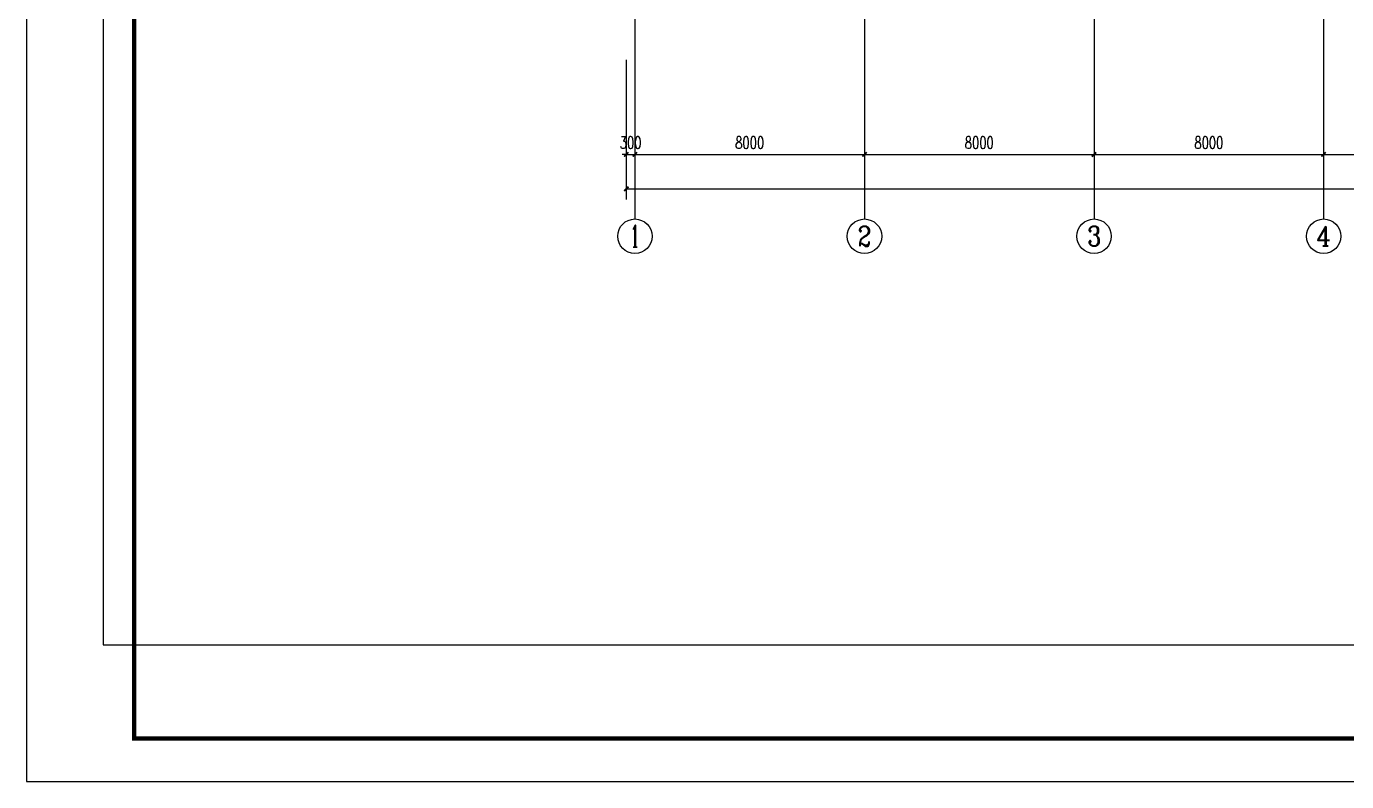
# Model space of a CAD drawing. Extents: x 0 to 2838408, y -923048 to 203859.
# Drawn here: x 2660058 to 2706063, y -576073 to -549743 of the extents above; entities that cross this region are included whole.
import ezdxf
from ezdxf.enums import TextEntityAlignment as Align

# ---------------------------------------------------------------- set-up
doc = ezdxf.new("R2010")
doc.units = 0
doc.header["$LTSCALE"] = 1000
for name, color, linetype in [('AXIS', 3, 'Continuous'), ('AXIS_TEXT', 7, 'Continuous'), ('BTTK', 7, 'Continuous'), ('DOTE', 8, 'Continuous'), ('PUB_TITLE', 4, 'Continuous'), ('XREF', 8, 'Continuous')]:
    doc.layers.add(name, color=color, linetype=linetype)
doc.styles.add('_TCH_AXIS', font='COMPLEX', dxfattribs={"bigfont": 'GBCBIG'})
doc.styles.add('A_DIM_T3', font='SIMPLEX', dxfattribs={"width": 0.7, "bigfont": 'HZ'})
doc.styles.add('COMPLEX', font='COMPLEX')
doc.styles.add('HZ(TK)', font='geniso.shx', dxfattribs={"width": 0.9, "bigfont": 'hztxt.shx'})
doc.dimstyles.new('_TCH_ARCH&&150', dxfattribs={"dimtxt": 420, "dimasz": 150, "dimexe": 375, "dimexo": 450, "dimgap": 202.5, "dimtad": 1, "dimdec": 0, "dimzin": 0, "dimdsep": 46, "dimtxsty": 'A_DIM_T3', "dimblk": 'ARCHTICK', "dimcen": 0.09, "dimclrt": 7, "dimazin": 2, "dimtfac": 1, "dimtdec": 0, "dimtix": 1, "dimtmove": 2, "dimatfit": 3, "dimfxl": 150, "dimtolj": 1, "dimtzin": 0, "dimarcsym": 0})

# ---------------------------------------------------------------- blocks, each defined once
blk = doc.blocks.new('vhtemplate_2020年新竖式图框_A0')
at = {"layer": 'PUB_TITLE', "color": 7}
blk.add_lwpolyline([(0, 0), (1189, 0), (1189, 841), (0, 841)], close=True, dxfattribs=at)
at = {"layer": 'PUB_TITLE', "const_width": 1}
blk.add_lwpolyline([(25, 10), (1179, 10), (1179, 831), (25, 831)], close=True, dxfattribs=at)
at = {"layer": 'BTTK', "color": 4, "style": 'HZ(TK)', "width": 0.9}
for tag, p in [('合作单位_001', (1143.83, 741.44)), ('建设单位_001', (1143.85, 207.44)), ('工程名称_001', (1143.62, 174.44)), ('子项名称_001', (1153.71, 157.94)), ('图纸名称_001', (1143.45, 138.94))]:
    blk.add_attdef(tag, p, '', height=3.5, dxfattribs=at)
for tag, p in [('注册证书号', (1156.5, 309.01)), ('注册印章号', (1156.5, 301.01)), ('设计号', (1154, 193)), ('图别', (1137.75, 34)), ('图号', (1170.25, 34)), ('版本号', (1137.75, 26)), ('日期', (1170.25, 26))]:
    blk.add_attdef(tag, text='', height=3.5, dxfattribs=at).set_placement(p, align=Align.MIDDLE)
blk = doc.blocks.new('_ArchTick')
at = {"color": 0, "linetype": 'ByBlock', "const_width": 0.4}
blk.add_lwpolyline([(-0.5, -0.5), (0.5, 0.5)], dxfattribs=at)
blk = doc.blocks.new('*D367')
at = {"layer": 'AXIS', "color": 0, "lineweight": -2, "transparency": 16777216}
for p, q in [((2344917, -550908), (2344917, -555783)), ((2452117, -550908), (2452117, -555783)), ((2344917, -555408), (2452117, -555408))]:
    blk.add_line(p, q, dxfattribs=at)
at = {"layer": 'Defpoints', "color": 0, "transparency": 16777216}
for p in [(2344917, -550458), (2452117, -550458), (2452117, -555408)]:
    blk.add_point(p, dxfattribs=at)
at = {"layer": 'AXIS', "color": 0, "lineweight": -2, "transparency": 16777216, "xscale": 150, "yscale": 150, "zscale": 150, "rotation": 180}
blk.add_blockref('_ArchTick', (2344917, -555408), dxfattribs=at)
at = {"layer": 'AXIS', "color": 0, "lineweight": -2, "transparency": 16777216, "xscale": 150, "yscale": 150, "zscale": 150}
blk.add_blockref('_ArchTick', (2452117, -555408), dxfattribs=at)
at = {"layer": 'AXIS', "color": 7, "transparency": 16777216, "insert": (2398517, -554996), "char_height": 420, "attachment_point": 5, "style": 'A_DIM_T3'}
blk.add_mtext('\\A1;107200', dxfattribs=at)
blk = doc.blocks.new('*D368')
at = {"layer": 'AXIS', "color": 0, "lineweight": -2, "transparency": 16777216}
for p, q in [((2344917, -550908), (2344917, -554583)), ((2345217, -550908), (2345217, -554583)), ((2344917, -554208), (2344767, -554208)), ((2344917, -554208), (2345217, -554208)), ((2345217, -554208), (2345367, -554208))]:
    blk.add_line(p, q, dxfattribs=at)
at = {"layer": 'Defpoints', "color": 0, "transparency": 16777216}
for p in [(2344917, -550458), (2345217, -550458), (2345217, -554208)]:
    blk.add_point(p, dxfattribs=at)
at = {"layer": 'AXIS', "color": 0, "lineweight": -2, "transparency": 16777216, "xscale": 150, "yscale": 150, "zscale": 150}
blk.add_blockref('_ArchTick', (2344917, -554208), dxfattribs=at)
at = {"layer": 'AXIS', "color": 0, "lineweight": -2, "transparency": 16777216, "xscale": 150, "yscale": 150, "zscale": 150, "rotation": 180}
blk.add_blockref('_ArchTick', (2345217, -554208), dxfattribs=at)
at = {"layer": 'AXIS', "color": 7, "transparency": 16777216, "insert": (2345067, -553796), "char_height": 420, "attachment_point": 5, "style": 'A_DIM_T3'}
blk.add_mtext('\\A1;300', dxfattribs=at)
blk = doc.blocks.new('*D369')
at = {"layer": 'AXIS', "color": 0, "lineweight": -2, "transparency": 16777216}
for p, q in [((2345217, -550908), (2345217, -554583)), ((2353217, -550908), (2353217, -554583)), ((2345217, -554208), (2353217, -554208))]:
    blk.add_line(p, q, dxfattribs=at)
at = {"layer": 'Defpoints', "color": 0, "transparency": 16777216}
for p in [(2345217, -550458), (2353217, -550458), (2353217, -554208)]:
    blk.add_point(p, dxfattribs=at)
at = {"layer": 'AXIS', "color": 0, "lineweight": -2, "transparency": 16777216, "xscale": 150, "yscale": 150, "zscale": 150, "rotation": 180}
blk.add_blockref('_ArchTick', (2345217, -554208), dxfattribs=at)
at = {"layer": 'AXIS', "color": 0, "lineweight": -2, "transparency": 16777216, "xscale": 150, "yscale": 150, "zscale": 150}
blk.add_blockref('_ArchTick', (2353217, -554208), dxfattribs=at)
at = {"layer": 'AXIS', "color": 7, "transparency": 16777216, "insert": (2349217, -553796), "char_height": 420, "attachment_point": 5, "style": 'A_DIM_T3'}
blk.add_mtext('\\A1;8000', dxfattribs=at)
blk = doc.blocks.new('*D370')
at = {"layer": 'AXIS', "color": 0, "lineweight": -2, "transparency": 16777216}
for p, q in [((2353217, -550908), (2353217, -554583)), ((2361217, -550908), (2361217, -554583)), ((2353217, -554208), (2361217, -554208))]:
    blk.add_line(p, q, dxfattribs=at)
at = {"layer": 'Defpoints', "color": 0, "transparency": 16777216}
for p in [(2353217, -550458), (2361217, -550458), (2361217, -554208)]:
    blk.add_point(p, dxfattribs=at)
at = {"layer": 'AXIS', "color": 0, "lineweight": -2, "transparency": 16777216, "xscale": 150, "yscale": 150, "zscale": 150, "rotation": 180}
blk.add_blockref('_ArchTick', (2353217, -554208), dxfattribs=at)
at = {"layer": 'AXIS', "color": 0, "lineweight": -2, "transparency": 16777216, "xscale": 150, "yscale": 150, "zscale": 150}
blk.add_blockref('_ArchTick', (2361217, -554208), dxfattribs=at)
at = {"layer": 'AXIS', "color": 7, "transparency": 16777216, "insert": (2357217, -553796), "char_height": 420, "attachment_point": 5, "style": 'A_DIM_T3'}
blk.add_mtext('\\A1;8000', dxfattribs=at)
blk = doc.blocks.new('*D371')
at = {"layer": 'AXIS', "color": 0, "lineweight": -2, "transparency": 16777216}
for p, q in [((2361217, -550908), (2361217, -554583)), ((2369217, -550908), (2369217, -554583)), ((2361217, -554208), (2369217, -554208))]:
    blk.add_line(p, q, dxfattribs=at)
at = {"layer": 'Defpoints', "color": 0, "transparency": 16777216}
for p in [(2361217, -550458), (2369217, -550458), (2369217, -554208)]:
    blk.add_point(p, dxfattribs=at)
at = {"layer": 'AXIS', "color": 0, "lineweight": -2, "transparency": 16777216, "xscale": 150, "yscale": 150, "zscale": 150, "rotation": 180}
blk.add_blockref('_ArchTick', (2361217, -554208), dxfattribs=at)
at = {"layer": 'AXIS', "color": 0, "lineweight": -2, "transparency": 16777216, "xscale": 150, "yscale": 150, "zscale": 150}
blk.add_blockref('_ArchTick', (2369217, -554208), dxfattribs=at)
at = {"layer": 'AXIS', "color": 7, "transparency": 16777216, "insert": (2365217, -553796), "char_height": 420, "attachment_point": 5, "style": 'A_DIM_T3'}
blk.add_mtext('\\A1;8000', dxfattribs=at)
blk = doc.blocks.new('*D372')
at = {"layer": 'AXIS', "color": 0, "lineweight": -2, "transparency": 16777216}
for p, q in [((2369217, -550908), (2369217, -554583)), ((2377217, -550908), (2377217, -554583)), ((2369217, -554208), (2377217, -554208))]:
    blk.add_line(p, q, dxfattribs=at)
at = {"layer": 'Defpoints', "color": 0, "transparency": 16777216}
for p in [(2369217, -550458), (2377217, -550458), (2377217, -554208)]:
    blk.add_point(p, dxfattribs=at)
at = {"layer": 'AXIS', "color": 0, "lineweight": -2, "transparency": 16777216, "xscale": 150, "yscale": 150, "zscale": 150, "rotation": 180}
blk.add_blockref('_ArchTick', (2369217, -554208), dxfattribs=at)
at = {"layer": 'AXIS', "color": 0, "lineweight": -2, "transparency": 16777216, "xscale": 150, "yscale": 150, "zscale": 150}
blk.add_blockref('_ArchTick', (2377217, -554208), dxfattribs=at)
at = {"layer": 'AXIS', "color": 7, "transparency": 16777216, "insert": (2373217, -553796), "char_height": 420, "attachment_point": 5, "style": 'A_DIM_T3'}
blk.add_mtext('\\A1;8000', dxfattribs=at)
blk = doc.blocks.new('*D431')
at = {"layer": 'AXIS', "color": 0, "lineweight": -2, "transparency": 16777216}
for p, q in [((2344917, -550908), (2344917, -555783)), ((2452117, -550908), (2452117, -555783)), ((2344917, -555408), (2452117, -555408))]:
    blk.add_line(p, q, dxfattribs=at)
at = {"layer": 'Defpoints', "color": 0, "transparency": 16777216}
for p in [(2344917, -550458), (2452117, -550458), (2452117, -555408)]:
    blk.add_point(p, dxfattribs=at)
at = {"layer": 'AXIS', "color": 0, "lineweight": -2, "transparency": 16777216, "xscale": 150, "yscale": 150, "zscale": 150, "rotation": 180}
blk.add_blockref('_ArchTick', (2344917, -555408), dxfattribs=at)
at = {"layer": 'AXIS', "color": 0, "lineweight": -2, "transparency": 16777216, "xscale": 150, "yscale": 150, "zscale": 150}
blk.add_blockref('_ArchTick', (2452117, -555408), dxfattribs=at)
at = {"layer": 'AXIS', "color": 7, "transparency": 16777216, "insert": (2398517, -554996), "char_height": 420, "attachment_point": 5, "style": 'A_DIM_T3'}
blk.add_mtext('\\A1;107200', dxfattribs=at)
blk = doc.blocks.new('*D432')
at = {"layer": 'AXIS', "color": 0, "lineweight": -2, "transparency": 16777216}
for p, q in [((2344917, -550908), (2344917, -554583)), ((2345217, -550908), (2345217, -554583)), ((2344917, -554208), (2344767, -554208)), ((2344917, -554208), (2345217, -554208)), ((2345217, -554208), (2345367, -554208))]:
    blk.add_line(p, q, dxfattribs=at)
at = {"layer": 'Defpoints', "color": 0, "transparency": 16777216}
for p in [(2344917, -550458), (2345217, -550458), (2345217, -554208)]:
    blk.add_point(p, dxfattribs=at)
at = {"layer": 'AXIS', "color": 0, "lineweight": -2, "transparency": 16777216, "xscale": 150, "yscale": 150, "zscale": 150}
blk.add_blockref('_ArchTick', (2344917, -554208), dxfattribs=at)
at = {"layer": 'AXIS', "color": 0, "lineweight": -2, "transparency": 16777216, "xscale": 150, "yscale": 150, "zscale": 150, "rotation": 180}
blk.add_blockref('_ArchTick', (2345217, -554208), dxfattribs=at)
at = {"layer": 'AXIS', "color": 7, "transparency": 16777216, "insert": (2345067, -553796), "char_height": 420, "attachment_point": 5, "style": 'A_DIM_T3'}
blk.add_mtext('\\A1;300', dxfattribs=at)
blk = doc.blocks.new('*D433')
at = {"layer": 'AXIS', "color": 0, "lineweight": -2, "transparency": 16777216}
for p, q in [((2345217, -550908), (2345217, -554583)), ((2353217, -550908), (2353217, -554583)), ((2345217, -554208), (2353217, -554208))]:
    blk.add_line(p, q, dxfattribs=at)
at = {"layer": 'Defpoints', "color": 0, "transparency": 16777216}
for p in [(2345217, -550458), (2353217, -550458), (2353217, -554208)]:
    blk.add_point(p, dxfattribs=at)
at = {"layer": 'AXIS', "color": 0, "lineweight": -2, "transparency": 16777216, "xscale": 150, "yscale": 150, "zscale": 150, "rotation": 180}
blk.add_blockref('_ArchTick', (2345217, -554208), dxfattribs=at)
at = {"layer": 'AXIS', "color": 0, "lineweight": -2, "transparency": 16777216, "xscale": 150, "yscale": 150, "zscale": 150}
blk.add_blockref('_ArchTick', (2353217, -554208), dxfattribs=at)
at = {"layer": 'AXIS', "color": 7, "transparency": 16777216, "insert": (2349217, -553796), "char_height": 420, "attachment_point": 5, "style": 'A_DIM_T3'}
blk.add_mtext('\\A1;8000', dxfattribs=at)
blk = doc.blocks.new('*D434')
at = {"layer": 'AXIS', "color": 0, "lineweight": -2, "transparency": 16777216}
for p, q in [((2353217, -550908), (2353217, -554583)), ((2361217, -550908), (2361217, -554583)), ((2353217, -554208), (2361217, -554208))]:
    blk.add_line(p, q, dxfattribs=at)
at = {"layer": 'Defpoints', "color": 0, "transparency": 16777216}
for p in [(2353217, -550458), (2361217, -550458), (2361217, -554208)]:
    blk.add_point(p, dxfattribs=at)
at = {"layer": 'AXIS', "color": 0, "lineweight": -2, "transparency": 16777216, "xscale": 150, "yscale": 150, "zscale": 150, "rotation": 180}
blk.add_blockref('_ArchTick', (2353217, -554208), dxfattribs=at)
at = {"layer": 'AXIS', "color": 0, "lineweight": -2, "transparency": 16777216, "xscale": 150, "yscale": 150, "zscale": 150}
blk.add_blockref('_ArchTick', (2361217, -554208), dxfattribs=at)
at = {"layer": 'AXIS', "color": 7, "transparency": 16777216, "insert": (2357217, -553796), "char_height": 420, "attachment_point": 5, "style": 'A_DIM_T3'}
blk.add_mtext('\\A1;8000', dxfattribs=at)
blk = doc.blocks.new('*D435')
at = {"layer": 'AXIS', "color": 0, "lineweight": -2, "transparency": 16777216}
for p, q in [((2361217, -550908), (2361217, -554583)), ((2369217, -550908), (2369217, -554583)), ((2361217, -554208), (2369217, -554208))]:
    blk.add_line(p, q, dxfattribs=at)
at = {"layer": 'Defpoints', "color": 0, "transparency": 16777216}
for p in [(2361217, -550458), (2369217, -550458), (2369217, -554208)]:
    blk.add_point(p, dxfattribs=at)
at = {"layer": 'AXIS', "color": 0, "lineweight": -2, "transparency": 16777216, "xscale": 150, "yscale": 150, "zscale": 150, "rotation": 180}
blk.add_blockref('_ArchTick', (2361217, -554208), dxfattribs=at)
at = {"layer": 'AXIS', "color": 0, "lineweight": -2, "transparency": 16777216, "xscale": 150, "yscale": 150, "zscale": 150}
blk.add_blockref('_ArchTick', (2369217, -554208), dxfattribs=at)
at = {"layer": 'AXIS', "color": 7, "transparency": 16777216, "insert": (2365217, -553796), "char_height": 420, "attachment_point": 5, "style": 'A_DIM_T3'}
blk.add_mtext('\\A1;8000', dxfattribs=at)
blk = doc.blocks.new('*D436')
at = {"layer": 'AXIS', "color": 0, "lineweight": -2, "transparency": 16777216}
for p, q in [((2369217, -550908), (2369217, -554583)), ((2377217, -550908), (2377217, -554583)), ((2369217, -554208), (2377217, -554208))]:
    blk.add_line(p, q, dxfattribs=at)
at = {"layer": 'Defpoints', "color": 0, "transparency": 16777216}
for p in [(2369217, -550458), (2377217, -550458), (2377217, -554208)]:
    blk.add_point(p, dxfattribs=at)
at = {"layer": 'AXIS', "color": 0, "lineweight": -2, "transparency": 16777216, "xscale": 150, "yscale": 150, "zscale": 150, "rotation": 180}
blk.add_blockref('_ArchTick', (2369217, -554208), dxfattribs=at)
at = {"layer": 'AXIS', "color": 0, "lineweight": -2, "transparency": 16777216, "xscale": 150, "yscale": 150, "zscale": 150}
blk.add_blockref('_ArchTick', (2377217, -554208), dxfattribs=at)
at = {"layer": 'AXIS', "color": 7, "transparency": 16777216, "insert": (2373217, -553796), "char_height": 420, "attachment_point": 5, "style": 'A_DIM_T3'}
blk.add_mtext('\\A1;8000', dxfattribs=at)
blk = doc.blocks.new('*D495')
at = {"layer": 'AXIS', "color": 0, "lineweight": -2, "transparency": 16777216}
for p, q in [((2344917, -550908), (2344917, -555783)), ((2452117, -550908), (2452117, -555783)), ((2344917, -555408), (2452117, -555408))]:
    blk.add_line(p, q, dxfattribs=at)
at = {"layer": 'Defpoints', "color": 0, "transparency": 16777216}
for p in [(2344917, -550458), (2452117, -550458), (2452117, -555408)]:
    blk.add_point(p, dxfattribs=at)
at = {"layer": 'AXIS', "color": 0, "lineweight": -2, "transparency": 16777216, "xscale": 150, "yscale": 150, "zscale": 150, "rotation": 180}
blk.add_blockref('_ArchTick', (2344917, -555408), dxfattribs=at)
at = {"layer": 'AXIS', "color": 0, "lineweight": -2, "transparency": 16777216, "xscale": 150, "yscale": 150, "zscale": 150}
blk.add_blockref('_ArchTick', (2452117, -555408), dxfattribs=at)
at = {"layer": 'AXIS', "color": 7, "transparency": 16777216, "insert": (2398517, -554996), "char_height": 420, "attachment_point": 5, "style": 'A_DIM_T3'}
blk.add_mtext('\\A1;107200', dxfattribs=at)
blk = doc.blocks.new('*D496')
at = {"layer": 'AXIS', "color": 0, "lineweight": -2, "transparency": 16777216}
for p, q in [((2344917, -550908), (2344917, -554583)), ((2345217, -550908), (2345217, -554583)), ((2344917, -554208), (2344767, -554208)), ((2344917, -554208), (2345217, -554208)), ((2345217, -554208), (2345367, -554208))]:
    blk.add_line(p, q, dxfattribs=at)
at = {"layer": 'Defpoints', "color": 0, "transparency": 16777216}
for p in [(2344917, -550458), (2345217, -550458), (2345217, -554208)]:
    blk.add_point(p, dxfattribs=at)
at = {"layer": 'AXIS', "color": 0, "lineweight": -2, "transparency": 16777216, "xscale": 150, "yscale": 150, "zscale": 150}
blk.add_blockref('_ArchTick', (2344917, -554208), dxfattribs=at)
at = {"layer": 'AXIS', "color": 0, "lineweight": -2, "transparency": 16777216, "xscale": 150, "yscale": 150, "zscale": 150, "rotation": 180}
blk.add_blockref('_ArchTick', (2345217, -554208), dxfattribs=at)
at = {"layer": 'AXIS', "color": 7, "transparency": 16777216, "insert": (2345067, -553796), "char_height": 420, "attachment_point": 5, "style": 'A_DIM_T3'}
blk.add_mtext('\\A1;300', dxfattribs=at)
blk = doc.blocks.new('*D497')
at = {"layer": 'AXIS', "color": 0, "lineweight": -2, "transparency": 16777216}
for p, q in [((2345217, -550908), (2345217, -554583)), ((2353217, -550908), (2353217, -554583)), ((2345217, -554208), (2353217, -554208))]:
    blk.add_line(p, q, dxfattribs=at)
at = {"layer": 'Defpoints', "color": 0, "transparency": 16777216}
for p in [(2345217, -550458), (2353217, -550458), (2353217, -554208)]:
    blk.add_point(p, dxfattribs=at)
at = {"layer": 'AXIS', "color": 0, "lineweight": -2, "transparency": 16777216, "xscale": 150, "yscale": 150, "zscale": 150, "rotation": 180}
blk.add_blockref('_ArchTick', (2345217, -554208), dxfattribs=at)
at = {"layer": 'AXIS', "color": 0, "lineweight": -2, "transparency": 16777216, "xscale": 150, "yscale": 150, "zscale": 150}
blk.add_blockref('_ArchTick', (2353217, -554208), dxfattribs=at)
at = {"layer": 'AXIS', "color": 7, "transparency": 16777216, "insert": (2349217, -553796), "char_height": 420, "attachment_point": 5, "style": 'A_DIM_T3'}
blk.add_mtext('\\A1;8000', dxfattribs=at)
blk = doc.blocks.new('*D498')
at = {"layer": 'AXIS', "color": 0, "lineweight": -2, "transparency": 16777216}
for p, q in [((2353217, -550908), (2353217, -554583)), ((2361217, -550908), (2361217, -554583)), ((2353217, -554208), (2361217, -554208))]:
    blk.add_line(p, q, dxfattribs=at)
at = {"layer": 'Defpoints', "color": 0, "transparency": 16777216}
for p in [(2353217, -550458), (2361217, -550458), (2361217, -554208)]:
    blk.add_point(p, dxfattribs=at)
at = {"layer": 'AXIS', "color": 0, "lineweight": -2, "transparency": 16777216, "xscale": 150, "yscale": 150, "zscale": 150, "rotation": 180}
blk.add_blockref('_ArchTick', (2353217, -554208), dxfattribs=at)
at = {"layer": 'AXIS', "color": 0, "lineweight": -2, "transparency": 16777216, "xscale": 150, "yscale": 150, "zscale": 150}
blk.add_blockref('_ArchTick', (2361217, -554208), dxfattribs=at)
at = {"layer": 'AXIS', "color": 7, "transparency": 16777216, "insert": (2357217, -553796), "char_height": 420, "attachment_point": 5, "style": 'A_DIM_T3'}
blk.add_mtext('\\A1;8000', dxfattribs=at)
blk = doc.blocks.new('*D499')
at = {"layer": 'AXIS', "color": 0, "lineweight": -2, "transparency": 16777216}
for p, q in [((2361217, -550908), (2361217, -554583)), ((2369217, -550908), (2369217, -554583)), ((2361217, -554208), (2369217, -554208))]:
    blk.add_line(p, q, dxfattribs=at)
at = {"layer": 'Defpoints', "color": 0, "transparency": 16777216}
for p in [(2361217, -550458), (2369217, -550458), (2369217, -554208)]:
    blk.add_point(p, dxfattribs=at)
at = {"layer": 'AXIS', "color": 0, "lineweight": -2, "transparency": 16777216, "xscale": 150, "yscale": 150, "zscale": 150, "rotation": 180}
blk.add_blockref('_ArchTick', (2361217, -554208), dxfattribs=at)
at = {"layer": 'AXIS', "color": 0, "lineweight": -2, "transparency": 16777216, "xscale": 150, "yscale": 150, "zscale": 150}
blk.add_blockref('_ArchTick', (2369217, -554208), dxfattribs=at)
at = {"layer": 'AXIS', "color": 7, "transparency": 16777216, "insert": (2365217, -553796), "char_height": 420, "attachment_point": 5, "style": 'A_DIM_T3'}
blk.add_mtext('\\A1;8000', dxfattribs=at)
blk = doc.blocks.new('*D500')
at = {"layer": 'AXIS', "color": 0, "lineweight": -2, "transparency": 16777216}
for p, q in [((2369217, -550908), (2369217, -554583)), ((2377217, -550908), (2377217, -554583)), ((2369217, -554208), (2377217, -554208))]:
    blk.add_line(p, q, dxfattribs=at)
at = {"layer": 'Defpoints', "color": 0, "transparency": 16777216}
for p in [(2369217, -550458), (2377217, -550458), (2377217, -554208)]:
    blk.add_point(p, dxfattribs=at)
at = {"layer": 'AXIS', "color": 0, "lineweight": -2, "transparency": 16777216, "xscale": 150, "yscale": 150, "zscale": 150, "rotation": 180}
blk.add_blockref('_ArchTick', (2369217, -554208), dxfattribs=at)
at = {"layer": 'AXIS', "color": 0, "lineweight": -2, "transparency": 16777216, "xscale": 150, "yscale": 150, "zscale": 150}
blk.add_blockref('_ArchTick', (2377217, -554208), dxfattribs=at)
at = {"layer": 'AXIS', "color": 7, "transparency": 16777216, "insert": (2373217, -553796), "char_height": 420, "attachment_point": 5, "style": 'A_DIM_T3'}
blk.add_mtext('\\A1;8000', dxfattribs=at)
blk = doc.blocks.new('_AXISO')
at = {"color": 0}
blk.add_circle((0, 0), 0.5, dxfattribs=at)
at = {"layer": 'AXIS_TEXT', "color": 0, "style": 'COMPLEX', "width": 1.041667}
blk.add_attdef('A', text='', height=0.56, dxfattribs=at).set_placement((-0.25, -0.28), (0.25, -0.28), align=Align.FIT)
blk = doc.blocks.new('*D559')
at = {"layer": 'AXIS', "color": 0, "lineweight": -2, "transparency": 16777216}
for p, q in [((2344917, -550908), (2344917, -555783)), ((2452117, -550908), (2452117, -555783)), ((2344917, -555408), (2452117, -555408))]:
    blk.add_line(p, q, dxfattribs=at)
at = {"layer": 'Defpoints', "color": 0, "transparency": 16777216}
for p in [(2344917, -550458), (2452117, -550458), (2452117, -555408)]:
    blk.add_point(p, dxfattribs=at)
at = {"layer": 'AXIS', "color": 0, "lineweight": -2, "transparency": 16777216, "xscale": 150, "yscale": 150, "zscale": 150, "rotation": 180}
blk.add_blockref('_ArchTick', (2344917, -555408), dxfattribs=at)
at = {"layer": 'AXIS', "color": 0, "lineweight": -2, "transparency": 16777216, "xscale": 150, "yscale": 150, "zscale": 150}
blk.add_blockref('_ArchTick', (2452117, -555408), dxfattribs=at)
at = {"layer": 'AXIS', "color": 7, "transparency": 16777216, "insert": (2398517, -554996), "char_height": 420, "attachment_point": 5, "style": 'A_DIM_T3'}
blk.add_mtext('\\A1;107200', dxfattribs=at)
blk = doc.blocks.new('*D560')
at = {"layer": 'AXIS', "color": 0, "lineweight": -2, "transparency": 16777216}
for p, q in [((2344917, -550908), (2344917, -554583)), ((2345217, -550908), (2345217, -554583)), ((2344917, -554208), (2344767, -554208)), ((2344917, -554208), (2345217, -554208)), ((2345217, -554208), (2345367, -554208))]:
    blk.add_line(p, q, dxfattribs=at)
at = {"layer": 'Defpoints', "color": 0, "transparency": 16777216}
for p in [(2344917, -550458), (2345217, -550458), (2345217, -554208)]:
    blk.add_point(p, dxfattribs=at)
at = {"layer": 'AXIS', "color": 0, "lineweight": -2, "transparency": 16777216, "xscale": 150, "yscale": 150, "zscale": 150}
blk.add_blockref('_ArchTick', (2344917, -554208), dxfattribs=at)
at = {"layer": 'AXIS', "color": 0, "lineweight": -2, "transparency": 16777216, "xscale": 150, "yscale": 150, "zscale": 150, "rotation": 180}
blk.add_blockref('_ArchTick', (2345217, -554208), dxfattribs=at)
at = {"layer": 'AXIS', "color": 7, "transparency": 16777216, "insert": (2345067, -553796), "char_height": 420, "attachment_point": 5, "style": 'A_DIM_T3'}
blk.add_mtext('\\A1;300', dxfattribs=at)
blk = doc.blocks.new('*D561')
at = {"layer": 'AXIS', "color": 0, "lineweight": -2, "transparency": 16777216}
for p, q in [((2345217, -550908), (2345217, -554583)), ((2353217, -550908), (2353217, -554583)), ((2345217, -554208), (2353217, -554208))]:
    blk.add_line(p, q, dxfattribs=at)
at = {"layer": 'Defpoints', "color": 0, "transparency": 16777216}
for p in [(2345217, -550458), (2353217, -550458), (2353217, -554208)]:
    blk.add_point(p, dxfattribs=at)
at = {"layer": 'AXIS', "color": 0, "lineweight": -2, "transparency": 16777216, "xscale": 150, "yscale": 150, "zscale": 150, "rotation": 180}
blk.add_blockref('_ArchTick', (2345217, -554208), dxfattribs=at)
at = {"layer": 'AXIS', "color": 0, "lineweight": -2, "transparency": 16777216, "xscale": 150, "yscale": 150, "zscale": 150}
blk.add_blockref('_ArchTick', (2353217, -554208), dxfattribs=at)
at = {"layer": 'AXIS', "color": 7, "transparency": 16777216, "insert": (2349217, -553796), "char_height": 420, "attachment_point": 5, "style": 'A_DIM_T3'}
blk.add_mtext('\\A1;8000', dxfattribs=at)
blk = doc.blocks.new('*D562')
at = {"layer": 'AXIS', "color": 0, "lineweight": -2, "transparency": 16777216}
for p, q in [((2353217, -550908), (2353217, -554583)), ((2361217, -550908), (2361217, -554583)), ((2353217, -554208), (2361217, -554208))]:
    blk.add_line(p, q, dxfattribs=at)
at = {"layer": 'Defpoints', "color": 0, "transparency": 16777216}
for p in [(2353217, -550458), (2361217, -550458), (2361217, -554208)]:
    blk.add_point(p, dxfattribs=at)
at = {"layer": 'AXIS', "color": 0, "lineweight": -2, "transparency": 16777216, "xscale": 150, "yscale": 150, "zscale": 150, "rotation": 180}
blk.add_blockref('_ArchTick', (2353217, -554208), dxfattribs=at)
at = {"layer": 'AXIS', "color": 0, "lineweight": -2, "transparency": 16777216, "xscale": 150, "yscale": 150, "zscale": 150}
blk.add_blockref('_ArchTick', (2361217, -554208), dxfattribs=at)
at = {"layer": 'AXIS', "color": 7, "transparency": 16777216, "insert": (2357217, -553796), "char_height": 420, "attachment_point": 5, "style": 'A_DIM_T3'}
blk.add_mtext('\\A1;8000', dxfattribs=at)
blk = doc.blocks.new('*D563')
at = {"layer": 'AXIS', "color": 0, "lineweight": -2, "transparency": 16777216}
for p, q in [((2361217, -550908), (2361217, -554583)), ((2369217, -550908), (2369217, -554583)), ((2361217, -554208), (2369217, -554208))]:
    blk.add_line(p, q, dxfattribs=at)
at = {"layer": 'Defpoints', "color": 0, "transparency": 16777216}
for p in [(2361217, -550458), (2369217, -550458), (2369217, -554208)]:
    blk.add_point(p, dxfattribs=at)
at = {"layer": 'AXIS', "color": 0, "lineweight": -2, "transparency": 16777216, "xscale": 150, "yscale": 150, "zscale": 150, "rotation": 180}
blk.add_blockref('_ArchTick', (2361217, -554208), dxfattribs=at)
at = {"layer": 'AXIS', "color": 0, "lineweight": -2, "transparency": 16777216, "xscale": 150, "yscale": 150, "zscale": 150}
blk.add_blockref('_ArchTick', (2369217, -554208), dxfattribs=at)
at = {"layer": 'AXIS', "color": 7, "transparency": 16777216, "insert": (2365217, -553796), "char_height": 420, "attachment_point": 5, "style": 'A_DIM_T3'}
blk.add_mtext('\\A1;8000', dxfattribs=at)
blk = doc.blocks.new('*D564')
at = {"layer": 'AXIS', "color": 0, "lineweight": -2, "transparency": 16777216}
for p, q in [((2369217, -550908), (2369217, -554583)), ((2377217, -550908), (2377217, -554583)), ((2369217, -554208), (2377217, -554208))]:
    blk.add_line(p, q, dxfattribs=at)
at = {"layer": 'Defpoints', "color": 0, "transparency": 16777216}
for p in [(2369217, -550458), (2377217, -550458), (2377217, -554208)]:
    blk.add_point(p, dxfattribs=at)
at = {"layer": 'AXIS', "color": 0, "lineweight": -2, "transparency": 16777216, "xscale": 150, "yscale": 150, "zscale": 150, "rotation": 180}
blk.add_blockref('_ArchTick', (2369217, -554208), dxfattribs=at)
at = {"layer": 'AXIS', "color": 0, "lineweight": -2, "transparency": 16777216, "xscale": 150, "yscale": 150, "zscale": 150}
blk.add_blockref('_ArchTick', (2377217, -554208), dxfattribs=at)
at = {"layer": 'AXIS', "color": 7, "transparency": 16777216, "insert": (2373217, -553796), "char_height": 420, "attachment_point": 5, "style": 'A_DIM_T3'}
blk.add_mtext('\\A1;8000', dxfattribs=at)
blk = doc.blocks.new('3F1')
at = {"layer": 'AXIS'}
for p, q in [((2345216.7, -550458.3), (2345216.7, -556458.3)), ((2353216.7, -550458.3), (2353216.7, -556458.3)), ((2361216.7, -550458.3), (2361216.7, -556458.3)), ((2369216.7, -550458.3), (2369216.7, -556458.3))]:
    blk.add_line(p, q, dxfattribs=at)
at = {"layer": 'Defpoints', "color": 250}
blk.add_lwpolyline([(2326685.8, -571303.4), (2468623.3, -571303.4), (2468623.3, -498186.6), (2326685.8, -498186.6)], close=True, dxfattribs=at)
at = {"layer": 'DOTE'}
for p, q in [((2345216.7, -467258.3), (2345216.7, -550458.3)), ((2353216.7, -467258.3), (2353216.7, -550458.3)), ((2361216.7, -467258.3), (2361216.7, -550458.3)), ((2369216.7, -467258.3), (2369216.7, -550458.3))]:
    blk.add_line(p, q, dxfattribs=at)
at = {"layer": 'AXIS'}
ref = blk.add_blockref('_AXISO', (2345216.7, -557058.3), dxfattribs=dict(at, xscale=1200, yscale=1200, zscale=1200))
ref.add_attrib('A', '1', dxfattribs={"layer": 'AXIS_TEXT', "height": 772.1, "style": '_TCH_AXIS'}).set_placement((2345051.3, -557444.3), (2345382.2, -557444.3), align=Align.FIT)
ref = blk.add_blockref('_AXISO', (2353216.7, -557058.3), dxfattribs=dict(at, xscale=1200, yscale=1200, zscale=1200))
ref.add_attrib('A', '2', dxfattribs={"layer": 'AXIS_TEXT', "height": 698.9, "style": '_TCH_AXIS'}).set_placement((2352983.8, -557407.7), (2353449.7, -557407.7), align=Align.FIT)
ref = blk.add_blockref('_AXISO', (2361216.7, -557058.3), dxfattribs=dict(at, xscale=1200, yscale=1200, zscale=1200))
ref.add_attrib('A', '3', dxfattribs={"layer": 'AXIS_TEXT', "height": 698.9, "style": '_TCH_AXIS'}).set_placement((2360983.8, -557407.7), (2361449.7, -557407.7), align=Align.FIT)
ref = blk.add_blockref('_AXISO', (2369216.7, -557058.3), dxfattribs=dict(at, xscale=1200, yscale=1200, zscale=1200))
ref.add_attrib('A', '4', dxfattribs={"layer": 'AXIS_TEXT', "height": 668.2, "style": '_TCH_AXIS'}).set_placement((2368962.2, -557392.3), (2369471.3, -557392.3), align=Align.FIT)
for p1, p2, distance, picture, middle in [((2344916.7, -550458.3), (2345216.7, -550458.3), -3750, '*D368', (2345066.7, -553795.8)), ((2344916.7, -550458.3), (2345216.7, -550458.3), -3750, '*D432', (2345066.7, -553795.8)), ((2344916.7, -550458.3), (2345216.7, -550458.3), -3750, '*D496', (2345066.7, -553795.8)), ((2344916.7, -550458.3), (2345216.7, -550458.3), -3750, '*D560', (2345066.7, -553795.8)), ((2344916.7, -550458.3), (2452116.7, -550458.3), -4950, '*D367', (2398516.7, -554995.8)), ((2344916.7, -550458.3), (2452116.7, -550458.3), -4950, '*D431', (2398516.7, -554995.8)), ((2344916.7, -550458.3), (2452116.7, -550458.3), -4950, '*D495', (2398516.7, -554995.8)), ((2344916.7, -550458.3), (2452116.7, -550458.3), -4950, '*D559', (2398516.7, -554995.8)), ((2345216.7, -550458.3), (2353216.7, -550458.3), -3750, '*D369', (2349216.7, -553795.8)), ((2345216.7, -550458.3), (2353216.7, -550458.3), -3750, '*D433', (2349216.7, -553795.8)), ((2345216.7, -550458.3), (2353216.7, -550458.3), -3750, '*D497', (2349216.7, -553795.8)), ((2345216.7, -550458.3), (2353216.7, -550458.3), -3750, '*D561', (2349216.7, -553795.8)), ((2353216.7, -550458.3), (2361216.7, -550458.3), -3750, '*D370', (2357216.7, -553795.8)), ((2353216.7, -550458.3), (2361216.7, -550458.3), -3750, '*D434', (2357216.7, -553795.8)), ((2353216.7, -550458.3), (2361216.7, -550458.3), -3750, '*D498', (2357216.7, -553795.8)), ((2353216.7, -550458.3), (2361216.7, -550458.3), -3750, '*D562', (2357216.7, -553795.8)), ((2361216.7, -550458.3), (2369216.7, -550458.3), -3750, '*D371', (2365216.7, -553795.8)), ((2361216.7, -550458.3), (2369216.7, -550458.3), -3750, '*D435', (2365216.7, -553795.8)), ((2361216.7, -550458.3), (2369216.7, -550458.3), -3750, '*D499', (2365216.7, -553795.8)), ((2361216.7, -550458.3), (2369216.7, -550458.3), -3750, '*D563', (2365216.7, -553795.8)), ((2369216.7, -550458.3), (2377216.7, -550458.3), -3750, '*D372', (2373216.7, -553795.8)), ((2369216.7, -550458.3), (2377216.7, -550458.3), -3750, '*D436', (2373216.7, -553795.8)), ((2369216.7, -550458.3), (2377216.7, -550458.3), -3750, '*D500', (2373216.7, -553795.8)), ((2369216.7, -550458.3), (2377216.7, -550458.3), -3750, '*D564', (2373216.7, -553795.8))]:
    dim = blk.add_aligned_dim(p1=p1, p2=p2, distance=distance, dimstyle='_TCH_ARCH&&150', dxfattribs=at)
    dim.commit()
    dim.dimension.update_dxf_attribs({"geometry": picture, "text_midpoint": middle})

msp = doc.modelspace()

# ---------------------------------------------------------------- block references
at = {"xscale": 150, "yscale": 150, "zscale": 150}
msp.add_blockref('vhtemplate_2020年新竖式图框_A0', (2660058, -576073.4), dxfattribs=at)
at = {"layer": 'XREF'}
msp.add_blockref('3F1', (336045.8, 0), dxfattribs=at)

doc.saveas('drawing.dxf')
